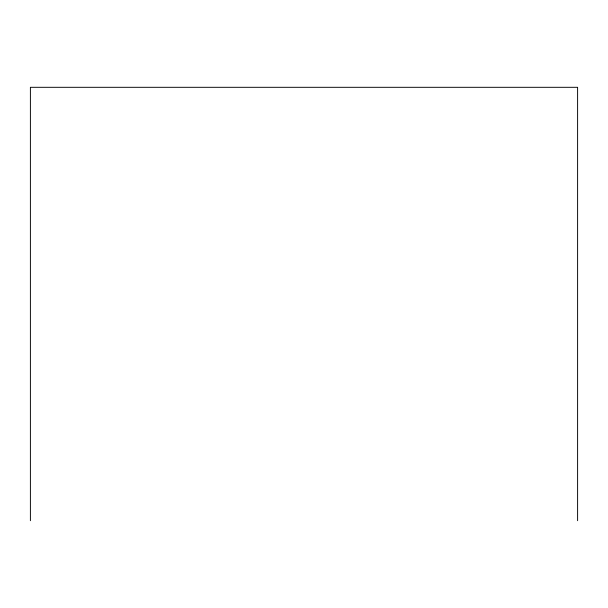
<?xml version="1.0" encoding="UTF-8"?>
<svg xmlns="http://www.w3.org/2000/svg" width="608" height="608" viewBox="0 0 608 608"><rect width="100%" height="100%" fill="white"/><g stroke="black" fill="none" stroke-linecap="round" stroke-linejoin="round"><path stroke-width="0.91" d="M577.6 520.691L577.6 87.309L30.4 87.309L30.4 520.691"/></g></svg>
